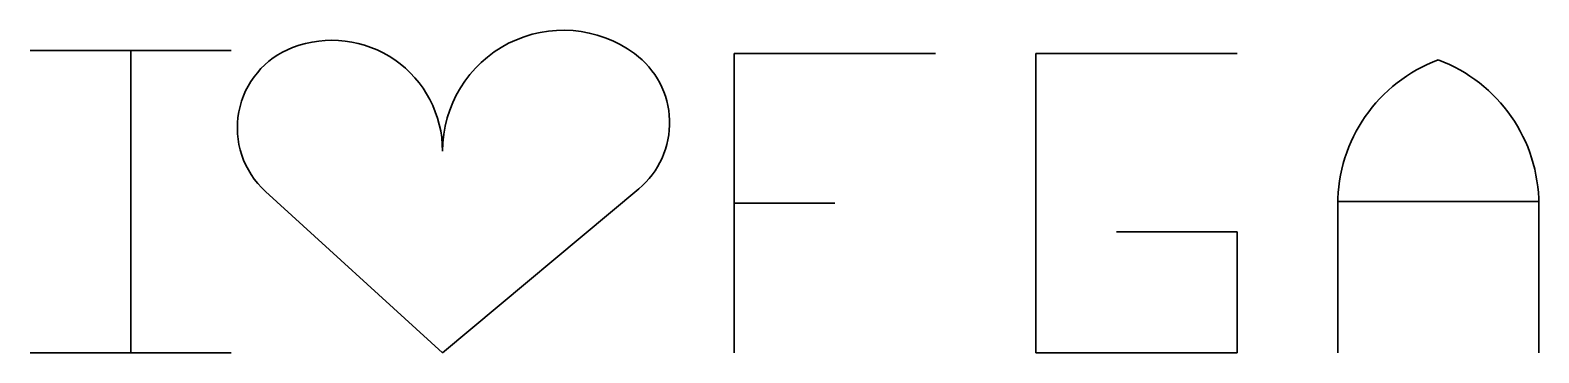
# Model space of a CAD drawing. Extents: x 0 to 150, y 0 to 32.
import ezdxf

# ---------------------------------------------------------------- set-up
doc = ezdxf.new("R2010")
doc.units = 0

msp = doc.modelspace()

# ---------------------------------------------------------------- linework, layer by layer
at = {"color": 7, "lineweight": 35}
for p, q in [((0, 30), (20, 30)), ((10, 0), (10, 30)), ((70, 0), (70, 29.678207)), ((70, 29.678207), (90, 29.678207)), ((120, 29.678207), (100, 29.678207)), ((100, 29.678207), (100, 0)), ((23.387045, 16.011778), (41, 0)), ((41, 0), (60.511833, 16.259861)), ((130, 15), (150, 15)), ((0, 0), (20, 0)), ((100, 0), (120, 0))]:
    msp.add_line(p, q, dxfattribs=at)
at = {"color": 7, "lineweight": 35, "ltscale": 0.25}
msp.add_line((70, 14.839104), (80, 14.839104), dxfattribs=at)
at = {"color": 7, "lineweight": 35, "ltscale": 0.36735}
for p, q in [((130, 0), (130, 14.694)), ((150, 14.694), (150, 0))]:
    msp.add_line(p, q, dxfattribs=at)
at = {"color": 7, "lineweight": 35, "ltscale": 0.3}
for p, q in [((120, 12), (108, 12)), ((120, 0), (120, 12))]:
    msp.add_line(p, q, dxfattribs=at)
at = {"color": 7, "lineweight": 35}
for centre, radius, start, end in [((53, 20), 12, 53.757048, 180.000009), ((29.119028, 22.316959), 8.521207, 110.818166, 227.726311), ((30, 20), 11, 0, 110.818166), ((55.05682, 22.805874), 8.521, 309.805578, 53.757048), ((145.306, 14.694), 15.306, 110.283246, 180.000009), ((134.694, 14.694), 15.306, 0.00001, 69.716752)]:
    msp.add_arc(centre, radius, start, end, dxfattribs=at)

doc.saveas('drawing.dxf')
